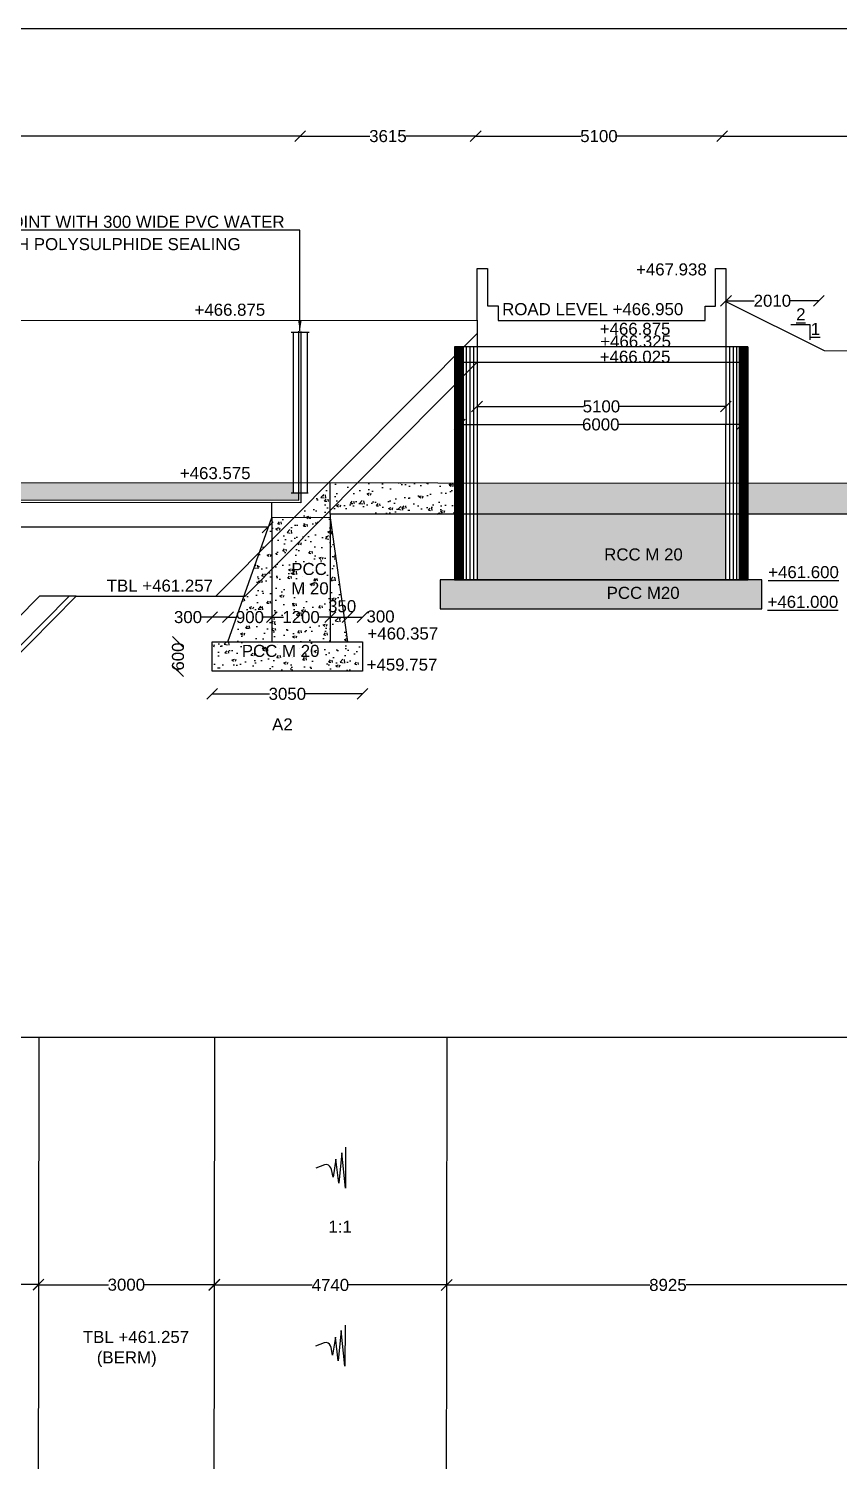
# Model space of a CAD drawing. Header units: feet. Extents: x 5124 to 2925857, y 2311 to 44697474.
# Drawn here: x 2870485 to 2887298, y 44667759 to 44697474 of the extents above; entities that cross this region are included whole.
import ezdxf

# ---------------------------------------------------------------- set-up
doc = ezdxf.new("R2010")
doc.units = ezdxf.units.FT
doc.header["$MEASUREMENT"] = 0
doc.layers.add('DRAWING', color=2, linetype='Continuous')
doc.layers.add('TEXT', color=7, linetype='Continuous')
doc.styles.get("Standard").update_dxf_attribs({"font": 'arial.ttf', "height": 250})
doc.dimstyles.get("Standard").update_dxf_attribs({"dimtxt": 250, "dimasz": 225, "dimexe": 0.18, "dimexo": 0.0625, "dimgap": 0.09, "dimtad": 0, "dimdec": 0, "dimzin": 0, "dimdsep": 46, "dimtxsty": 'Standard', "dimblk": 'OBLIQUE', "dimcen": 0.09, "dimse1": 1, "dimse2": 1, "dimadec": 0, "dimazin": 0, "dimtfac": 1, "dimtdec": 0, "dimtofl": 0, "dimtmove": 0, "dimatfit": 3, "dimfxl": 1, "dimtolj": 1, "dimtzin": 0, "dimarcsym": 0})
pattern_1 = [(50, (0, 0), (537.945137, -47.0641012), [56.25, -618.75]), (355, (0, 0), (-104.0635, 564.1441), [45, -495]), (100.4514, (44.83, -3.9), (433.882036, 517.0796565), [47.8051425, -525.856584]), (46.1842, (0, 150), (800.430786, -124.139261), [84.375, -928.125]), (96.6356, (66.7, 139.66), (700.997029, 730.588403), [71.707716, -788.78475]), (351.1842, (0, 150), (700.996459, 730.58895), [67.5, -742.5]), (21, (75, 112.5), (447.680289, -301.964168), [56.25, -618.75]), (326, (75, 112.5), (182.486499, 543.862534), [45, -495]), (71.4514, (112.3, 87.34), (630.1669714, 241.8978725), [47.8051425, -525.856584]), (37.5, (0, 0), (9.1198915, 249.6703904), [0, -489, 0, -502.5, 0, -496.875]), (7.5, (0, 0), (197.3021531, 295.8087839), [0, -286.5, 0, -477.75, 0, -189.375]), (327.5, (-167.25, 0), (400.3668271, -16.9161538), [0, -187.5, 0, -585, 0, -776.25]), (317.5, (-242.25, 0), (437.389627, 75.0787367), [0, -243.75, 0, -388.5, 0, -551.25])]

# ---------------------------------------------------------------- blocks, each defined once
blk = doc.blocks.new('_Oblique')
at = {"color": 0, "linetype": 'ByBlock', "lineweight": -2}
blk.add_line((-0.5, -0.5), (0.5, 0.5), dxfattribs=at)
blk = doc.blocks.new('*D13')
at = {"layer": 'Defpoints', "color": 0, "transparency": 16777216}
for p in [(2879785, 44689645), (2884943, 44689639), (2884943, 44689639)]:
    blk.add_point(p, dxfattribs=at)
at = {"layer": 'TEXT', "color": 0, "lineweight": -2, "transparency": 16777216}
for p, q in [((2879785, 44689639), (2881991, 44689639)), ((2884943, 44689639), (2882737, 44689639))]:
    blk.add_line(p, q, dxfattribs=at)
at = {"layer": 'TEXT', "color": 0, "lineweight": -2, "transparency": 16777216, "xscale": 225, "yscale": 225, "zscale": 225, "rotation": 180}
blk.add_blockref('_Oblique', (2879785, 44689639), dxfattribs=at)
at = {"layer": 'TEXT', "color": 0, "lineweight": -2, "transparency": 16777216, "xscale": 225, "yscale": 225, "zscale": 225}
blk.add_blockref('_Oblique', (2884943, 44689639), dxfattribs=at)
at = {"layer": 'TEXT', "color": 0, "transparency": 16777216, "insert": (2882364, 44689639), "char_height": 250, "attachment_point": 5}
blk.add_mtext('\\A1;5100', dxfattribs=at)
blk = doc.blocks.new('*D14')
at = {"layer": 'Defpoints', "color": 0, "transparency": 16777216}
for p in [(2879425, 44689265), (2879425, 44689265), (2885276, 44689189)]:
    blk.add_point(p, dxfattribs=at)
at = {"layer": 'TEXT', "color": 0, "lineweight": -2, "transparency": 16777216}
for p, q in [((2879425, 44689265), (2881977, 44689265)), ((2885276, 44689265), (2882724, 44689265))]:
    blk.add_line(p, q, dxfattribs=at)
at = {"layer": 'TEXT', "color": 0, "lineweight": -2, "transparency": 16777216, "xscale": 225, "yscale": 225, "zscale": 225, "rotation": 180}
blk.add_blockref('_Oblique', (2879425, 44689265), dxfattribs=at)
at = {"layer": 'TEXT', "color": 0, "lineweight": -2, "transparency": 16777216, "xscale": 225, "yscale": 225, "zscale": 225}
blk.add_blockref('_Oblique', (2885276, 44689265), dxfattribs=at)
at = {"layer": 'TEXT', "color": 0, "transparency": 16777216, "insert": (2882350, 44689265), "char_height": 250, "attachment_point": 5}
blk.add_mtext('\\A1;6000', dxfattribs=at)
blk = doc.blocks.new('*D17')
at = {"layer": 'Defpoints', "color": 0, "transparency": 16777216}
for p in [(2874291, 44684147), (2877409, 44684147), (2877409, 44683677)]:
    blk.add_point(p, dxfattribs=at)
at = {"layer": 'TEXT', "color": 0, "lineweight": -2, "transparency": 16777216}
for p, q in [((2874291, 44683677), (2875477, 44683677)), ((2877409, 44683677), (2876223, 44683677))]:
    blk.add_line(p, q, dxfattribs=at)
at = {"layer": 'TEXT', "color": 0, "lineweight": -2, "transparency": 16777216, "xscale": 225, "yscale": 225, "zscale": 225, "rotation": 180}
blk.add_blockref('_Oblique', (2874291, 44683677), dxfattribs=at)
at = {"layer": 'TEXT', "color": 0, "lineweight": -2, "transparency": 16777216, "xscale": 225, "yscale": 225, "zscale": 225}
blk.add_blockref('_Oblique', (2877409, 44683677), dxfattribs=at)
at = {"layer": 'TEXT', "color": 0, "transparency": 16777216, "insert": (2875850, 44683677), "char_height": 250, "attachment_point": 5}
blk.add_mtext('\\A1;3050', dxfattribs=at)
blk = doc.blocks.new('*D18')
at = {"layer": 'Defpoints', "color": 0, "transparency": 16777216}
for p in [(2874291, 44684755), (2873583, 44684147), (2874291, 44684147)]:
    blk.add_point(p, dxfattribs=at)
at = {"layer": 'TEXT', "color": 0, "lineweight": -2, "transparency": 16777216}
for p, q in [((2873583, 44684755), (2873583, 44684728)), ((2873583, 44684147), (2873583, 44684175))]:
    blk.add_line(p, q, dxfattribs=at)
at = {"layer": 'TEXT', "color": 0, "lineweight": -2, "transparency": 16777216, "xscale": 225, "yscale": 225, "zscale": 225}
for p, rotation in [((2873583, 44684755), 90), ((2873583, 44684147), 270)]:
    blk.add_blockref('_Oblique', p, dxfattribs=dict(at, rotation=rotation))
at = {"layer": 'TEXT', "color": 0, "transparency": 16777216, "insert": (2873583, 44684451), "char_height": 250, "attachment_point": 5, "rotation": 90}
blk.add_mtext('\\A1;600', dxfattribs=at)
blk = doc.blocks.new('*D27')
at = {"layer": 'Defpoints', "color": 0, "transparency": 16777216}
for p in [(2859046, 44687074), (2875441, 44687133), (2875441, 44687086)]:
    blk.add_point(p, dxfattribs=at)
at = {"layer": 'TEXT', "color": 0, "lineweight": -2, "transparency": 16777216}
for p, q in [((2859046, 44687133), (2866785, 44687133)), ((2875441, 44687133), (2867702, 44687133))]:
    blk.add_line(p, q, dxfattribs=at)
at = {"layer": 'TEXT', "color": 0, "lineweight": -2, "transparency": 16777216, "xscale": 225, "yscale": 225, "zscale": 225, "rotation": 180}
blk.add_blockref('_Oblique', (2859046, 44687133), dxfattribs=at)
at = {"layer": 'TEXT', "color": 0, "lineweight": -2, "transparency": 16777216, "xscale": 225, "yscale": 225, "zscale": 225}
blk.add_blockref('_Oblique', (2875441, 44687133), dxfattribs=at)
at = {"layer": 'TEXT', "color": 0, "transparency": 16777216, "insert": (2867244, 44687133), "char_height": 250, "attachment_point": 5}
blk.add_mtext('\\A1;16250', dxfattribs=at)
blk = doc.blocks.new('*D144')
at = {"layer": 'Defpoints', "color": 0, "transparency": 16777216}
for p in [(2866032, 44671426), (2870689, 44671426), (2870689, 44671422)]:
    blk.add_point(p, dxfattribs=at)
at = {"layer": 'TEXT', "color": 0, "lineweight": -2, "transparency": 16777216}
for p, q in [((2866032, 44671426), (2867982, 44671426)), ((2870689, 44671426), (2868738, 44671426))]:
    blk.add_line(p, q, dxfattribs=at)
at = {"layer": 'TEXT', "color": 0, "lineweight": -2, "transparency": 16777216, "xscale": 225, "yscale": 225, "zscale": 225, "rotation": 180}
blk.add_blockref('_Oblique', (2866032, 44671426), dxfattribs=at)
at = {"layer": 'TEXT', "color": 0, "lineweight": -2, "transparency": 16777216, "xscale": 225, "yscale": 225, "zscale": 225}
blk.add_blockref('_Oblique', (2870689, 44671426), dxfattribs=at)
at = {"layer": 'TEXT', "color": 0, "transparency": 16777216, "insert": (2868360, 44671426), "char_height": 250, "attachment_point": 5}
blk.add_mtext('\\A1;4600', dxfattribs=at)
blk = doc.blocks.new('*D145')
at = {"layer": 'Defpoints', "color": 0, "transparency": 16777216}
for p in [(2870689, 44671422), (2874334, 44671422), (2874334, 44671417)]:
    blk.add_point(p, dxfattribs=at)
at = {"layer": 'TEXT', "color": 0, "lineweight": -2, "transparency": 16777216}
for p, q in [((2870689, 44671422), (2872138, 44671422)), ((2874334, 44671422), (2872884, 44671422))]:
    blk.add_line(p, q, dxfattribs=at)
at = {"layer": 'TEXT', "color": 0, "lineweight": -2, "transparency": 16777216, "xscale": 225, "yscale": 225, "zscale": 225, "rotation": 180}
blk.add_blockref('_Oblique', (2870689, 44671422), dxfattribs=at)
at = {"layer": 'TEXT', "color": 0, "lineweight": -2, "transparency": 16777216, "xscale": 225, "yscale": 225, "zscale": 225}
blk.add_blockref('_Oblique', (2874334, 44671422), dxfattribs=at)
at = {"layer": 'TEXT', "color": 0, "transparency": 16777216, "insert": (2872511, 44671422), "char_height": 250, "attachment_point": 5}
blk.add_mtext('\\A1;3000', dxfattribs=at)
blk = doc.blocks.new('*D146')
at = {"layer": 'Defpoints', "color": 0, "transparency": 16777216}
for p in [(2874334, 44671417), (2879153, 44671417), (2879153, 44671412)]:
    blk.add_point(p, dxfattribs=at)
at = {"layer": 'TEXT', "color": 0, "lineweight": -2, "transparency": 16777216}
for p, q in [((2874334, 44671417), (2876365, 44671417)), ((2879153, 44671417), (2877121, 44671417))]:
    blk.add_line(p, q, dxfattribs=at)
at = {"layer": 'TEXT', "color": 0, "lineweight": -2, "transparency": 16777216, "xscale": 225, "yscale": 225, "zscale": 225, "rotation": 180}
blk.add_blockref('_Oblique', (2874334, 44671417), dxfattribs=at)
at = {"layer": 'TEXT', "color": 0, "lineweight": -2, "transparency": 16777216, "xscale": 225, "yscale": 225, "zscale": 225}
blk.add_blockref('_Oblique', (2879153, 44671417), dxfattribs=at)
at = {"layer": 'TEXT', "color": 0, "transparency": 16777216, "insert": (2876743, 44671417), "char_height": 250, "attachment_point": 5}
blk.add_mtext('\\A1;4740', dxfattribs=at)
blk = doc.blocks.new('*D147')
at = {"layer": 'Defpoints', "color": 0, "transparency": 16777216}
for p in [(2879153, 44671410), (2888334, 44671493), (2888334, 44671417)]:
    blk.add_point(p, dxfattribs=at)
at = {"layer": 'TEXT', "color": 0, "lineweight": -2, "transparency": 16777216}
for p, q in [((2879153, 44671417), (2883369, 44671417)), ((2888334, 44671417), (2884118, 44671417))]:
    blk.add_line(p, q, dxfattribs=at)
at = {"layer": 'TEXT', "color": 0, "lineweight": -2, "transparency": 16777216, "xscale": 225, "yscale": 225, "zscale": 225, "rotation": 180}
blk.add_blockref('_Oblique', (2879153, 44671417), dxfattribs=at)
at = {"layer": 'TEXT', "color": 0, "lineweight": -2, "transparency": 16777216, "xscale": 225, "yscale": 225, "zscale": 225}
blk.add_blockref('_Oblique', (2888334, 44671417), dxfattribs=at)
at = {"layer": 'TEXT', "color": 0, "transparency": 16777216, "insert": (2883743, 44671417), "char_height": 250, "attachment_point": 5}
blk.add_mtext('\\A1;8925', dxfattribs=at)
blk = doc.blocks.new('*D162')
at = {"layer": 'Defpoints', "color": 0, "transparency": 16777216}
for p in [(2858460, 44695245), (2876115, 44695245), (2876115, 44695245)]:
    blk.add_point(p, dxfattribs=at)
at = {"layer": 'TEXT', "color": 0, "lineweight": -2, "transparency": 16777216}
for p, q in [((2858460, 44695245), (2866828, 44695245)), ((2876115, 44695245), (2867747, 44695245))]:
    blk.add_line(p, q, dxfattribs=at)
at = {"layer": 'TEXT', "color": 0, "lineweight": -2, "transparency": 16777216, "xscale": 225, "yscale": 225, "zscale": 225, "rotation": 180}
blk.add_blockref('_Oblique', (2858460, 44695245), dxfattribs=at)
at = {"layer": 'TEXT', "color": 0, "lineweight": -2, "transparency": 16777216, "xscale": 225, "yscale": 225, "zscale": 225}
blk.add_blockref('_Oblique', (2876115, 44695245), dxfattribs=at)
at = {"layer": 'TEXT', "color": 0, "transparency": 16777216, "insert": (2867287, 44695245), "char_height": 250, "attachment_point": 5}
blk.add_mtext('\\A1;17425', dxfattribs=at)
blk = doc.blocks.new('*D163')
at = {"layer": 'Defpoints', "color": 0, "transparency": 16777216}
for p in [(2876115, 44695245), (2879756, 44695245), (2879756, 44695245)]:
    blk.add_point(p, dxfattribs=at)
at = {"layer": 'TEXT', "color": 0, "lineweight": -2, "transparency": 16777216}
for p, q in [((2876115, 44695245), (2877561, 44695245)), ((2879756, 44695245), (2878310, 44695245))]:
    blk.add_line(p, q, dxfattribs=at)
at = {"layer": 'TEXT', "color": 0, "lineweight": -2, "transparency": 16777216, "xscale": 225, "yscale": 225, "zscale": 225, "rotation": 180}
blk.add_blockref('_Oblique', (2876115, 44695245), dxfattribs=at)
at = {"layer": 'TEXT', "color": 0, "lineweight": -2, "transparency": 16777216, "xscale": 225, "yscale": 225, "zscale": 225}
blk.add_blockref('_Oblique', (2879756, 44695245), dxfattribs=at)
at = {"layer": 'TEXT', "color": 0, "transparency": 16777216, "insert": (2877936, 44695245), "char_height": 250, "attachment_point": 5}
blk.add_mtext('\\A1;3615', dxfattribs=at)
blk = doc.blocks.new('*D164')
at = {"layer": 'Defpoints', "color": 0, "transparency": 16777216}
for p in [(2879756, 44695245), (2884868, 44695245), (2884868, 44695245)]:
    blk.add_point(p, dxfattribs=at)
at = {"layer": 'TEXT', "color": 0, "lineweight": -2, "transparency": 16777216}
for p, q in [((2879756, 44695245), (2881939, 44695245)), ((2884868, 44695245), (2882685, 44695245))]:
    blk.add_line(p, q, dxfattribs=at)
at = {"layer": 'TEXT', "color": 0, "lineweight": -2, "transparency": 16777216, "xscale": 225, "yscale": 225, "zscale": 225, "rotation": 180}
blk.add_blockref('_Oblique', (2879756, 44695245), dxfattribs=at)
at = {"layer": 'TEXT', "color": 0, "lineweight": -2, "transparency": 16777216, "xscale": 225, "yscale": 225, "zscale": 225}
blk.add_blockref('_Oblique', (2884868, 44695245), dxfattribs=at)
at = {"layer": 'TEXT', "color": 0, "transparency": 16777216, "insert": (2882312, 44695245), "char_height": 250, "attachment_point": 5}
blk.add_mtext('\\A1;5100', dxfattribs=at)
blk = doc.blocks.new('*D165')
at = {"layer": 'Defpoints', "color": 0, "transparency": 16777216}
for p in [(2884868, 44695245), (2894576, 44695245), (2894576, 44695245)]:
    blk.add_point(p, dxfattribs=at)
at = {"layer": 'TEXT', "color": 0, "lineweight": -2, "transparency": 16777216}
for p, q in [((2884868, 44695245), (2889349, 44695245)), ((2894576, 44695245), (2890095, 44695245))]:
    blk.add_line(p, q, dxfattribs=at)
at = {"layer": 'TEXT', "color": 0, "lineweight": -2, "transparency": 16777216, "xscale": 225, "yscale": 225, "zscale": 225, "rotation": 180}
blk.add_blockref('_Oblique', (2884868, 44695245), dxfattribs=at)
at = {"layer": 'TEXT', "color": 0, "lineweight": -2, "transparency": 16777216, "xscale": 225, "yscale": 225, "zscale": 225}
blk.add_blockref('_Oblique', (2894576, 44695245), dxfattribs=at)
at = {"layer": 'TEXT', "color": 0, "transparency": 16777216, "insert": (2889722, 44695245), "char_height": 250, "attachment_point": 5}
blk.add_mtext('\\A1;9510', dxfattribs=at)
blk = doc.blocks.new('*D167')
at = {"layer": 'Defpoints', "color": 0, "transparency": 16777216}
for p in [(2884946, 44691894), (2886873, 44691894), (2886873, 44691830)]:
    blk.add_point(p, dxfattribs=at)
at = {"layer": 'TEXT', "color": 0, "lineweight": -2, "transparency": 16777216}
for p, q in [((2884946, 44691830), (2885534, 44691830)), ((2886873, 44691830), (2886284, 44691830))]:
    blk.add_line(p, q, dxfattribs=at)
at = {"layer": 'TEXT', "color": 0, "lineweight": -2, "transparency": 16777216, "xscale": 225, "yscale": 225, "zscale": 225, "rotation": 180}
blk.add_blockref('_Oblique', (2884946, 44691830), dxfattribs=at)
at = {"layer": 'TEXT', "color": 0, "lineweight": -2, "transparency": 16777216, "xscale": 225, "yscale": 225, "zscale": 225}
blk.add_blockref('_Oblique', (2886873, 44691830), dxfattribs=at)
at = {"layer": 'TEXT', "color": 0, "transparency": 16777216, "insert": (2885909, 44691830), "char_height": 250, "attachment_point": 5}
blk.add_mtext('\\A1;2010', dxfattribs=at)
blk = doc.blocks.new('*D187')
at = {"layer": 'Defpoints', "color": 0, "transparency": 16777216}
for p in [(2874618, 44685269), (2874291, 44684755), (2874618, 44684755)]:
    blk.add_point(p, dxfattribs=at)
at = {"layer": 'TEXT', "color": 0, "lineweight": -2, "transparency": 16777216}
for p, q in [((2874291, 44685269), (2874066, 44685269)), ((2874618, 44685269), (2874291, 44685269))]:
    blk.add_line(p, q, dxfattribs=at)
at = {"layer": 'TEXT', "color": 0, "lineweight": -2, "transparency": 16777216, "xscale": 225, "yscale": 225, "zscale": 225, "rotation": 180}
blk.add_blockref('_Oblique', (2874291, 44685269), dxfattribs=at)
at = {"layer": 'TEXT', "color": 0, "lineweight": -2, "transparency": 16777216, "xscale": 225, "yscale": 225, "zscale": 225}
blk.add_blockref('_Oblique', (2874618, 44685269), dxfattribs=at)
at = {"layer": 'TEXT', "color": 0, "transparency": 16777216, "insert": (2873790, 44685269), "char_height": 250, "attachment_point": 5}
blk.add_mtext('\\A1;300', dxfattribs=at)
blk = doc.blocks.new('*D188')
at = {"layer": 'Defpoints', "color": 0, "transparency": 16777216}
for p in [(2875528, 44685269), (2874618, 44684755), (2875528, 44684755)]:
    blk.add_point(p, dxfattribs=at)
at = {"layer": 'TEXT', "color": 0, "lineweight": -2, "transparency": 16777216}
for p, q in [((2874618, 44685269), (2874797, 44685269)), ((2875528, 44685269), (2875349, 44685269))]:
    blk.add_line(p, q, dxfattribs=at)
at = {"layer": 'TEXT', "color": 0, "lineweight": -2, "transparency": 16777216, "xscale": 225, "yscale": 225, "zscale": 225, "rotation": 180}
blk.add_blockref('_Oblique', (2874618, 44685269), dxfattribs=at)
at = {"layer": 'TEXT', "color": 0, "lineweight": -2, "transparency": 16777216, "xscale": 225, "yscale": 225, "zscale": 225}
blk.add_blockref('_Oblique', (2875528, 44685269), dxfattribs=at)
at = {"layer": 'TEXT', "color": 0, "transparency": 16777216, "insert": (2875073, 44685269), "char_height": 250, "attachment_point": 5}
blk.add_mtext('\\A1;900', dxfattribs=at)
blk = doc.blocks.new('*D189')
at = {"layer": 'Defpoints', "color": 0, "transparency": 16777216}
for p in [(2876740, 44685269), (2875528, 44684755), (2876740, 44684756)]:
    blk.add_point(p, dxfattribs=at)
at = {"layer": 'TEXT', "color": 0, "lineweight": -2, "transparency": 16777216}
for p, q in [((2875528, 44685269), (2875773, 44685269)), ((2876740, 44685269), (2876495, 44685269))]:
    blk.add_line(p, q, dxfattribs=at)
at = {"layer": 'TEXT', "color": 0, "lineweight": -2, "transparency": 16777216, "xscale": 225, "yscale": 225, "zscale": 225, "rotation": 180}
blk.add_blockref('_Oblique', (2875528, 44685269), dxfattribs=at)
at = {"layer": 'TEXT', "color": 0, "lineweight": -2, "transparency": 16777216, "xscale": 225, "yscale": 225, "zscale": 225}
blk.add_blockref('_Oblique', (2876740, 44685269), dxfattribs=at)
at = {"layer": 'TEXT', "color": 0, "transparency": 16777216, "insert": (2876134, 44685269), "char_height": 250, "attachment_point": 5}
blk.add_mtext('\\A1;1200', dxfattribs=at)
blk = doc.blocks.new('*D190')
at = {"layer": 'Defpoints', "color": 0, "transparency": 16777216}
for p in [(2877099, 44685269), (2876740, 44684756), (2877099, 44684756)]:
    blk.add_point(p, dxfattribs=at)
at = {"layer": 'TEXT', "color": 0, "lineweight": -2, "transparency": 16777216}
blk.add_line((2876740, 44685269), (2877099, 44685269), dxfattribs=at)
at = {"layer": 'TEXT', "color": 0, "lineweight": -2, "transparency": 16777216, "xscale": 225, "yscale": 225, "zscale": 225, "rotation": 180}
blk.add_blockref('_Oblique', (2876740, 44685269), dxfattribs=at)
at = {"layer": 'TEXT', "color": 0, "lineweight": -2, "transparency": 16777216, "xscale": 225, "yscale": 225, "zscale": 225}
blk.add_blockref('_Oblique', (2877099, 44685269), dxfattribs=at)
at = {"layer": 'TEXT', "color": 0, "transparency": 16777216, "insert": (2876987, 44685494), "char_height": 250, "attachment_point": 5}
blk.add_mtext('\\A1;350', dxfattribs=at)
blk = doc.blocks.new('*D191')
at = {"layer": 'Defpoints', "color": 0, "transparency": 16777216}
for p in [(2877409, 44685269), (2877099, 44684756), (2877409, 44684756)]:
    blk.add_point(p, dxfattribs=at)
at = {"layer": 'TEXT', "color": 0, "lineweight": -2, "transparency": 16777216}
blk.add_line((2877099, 44685269), (2877409, 44685269), dxfattribs=at)
at = {"layer": 'TEXT', "color": 0, "lineweight": -2, "transparency": 16777216, "xscale": 225, "yscale": 225, "zscale": 225, "rotation": 180}
blk.add_blockref('_Oblique', (2877099, 44685269), dxfattribs=at)
at = {"layer": 'TEXT', "color": 0, "lineweight": -2, "transparency": 16777216, "xscale": 225, "yscale": 225, "zscale": 225}
blk.add_blockref('_Oblique', (2877409, 44685269), dxfattribs=at)
at = {"layer": 'TEXT', "color": 0, "transparency": 16777216, "insert": (2877783, 44685282), "char_height": 250, "attachment_point": 5}
blk.add_mtext('\\A1;300', dxfattribs=at)

msp = doc.modelspace()

# ---------------------------------------------------------------- hatches: boundary and pattern name
at = {"layer": 'DRAWING'}
h = msp.add_hatch(dxfattribs=at)
h.set_pattern_fill('AR-CONC', color=0, scale=75, style=0)
h.set_pattern_definition(pattern_1)
h.paths.add_polyline_path([(2876091.1, 44687844.7), (2875967.5, 44687844.7), (2875967.5, 44688046.8), (2840813.8, 44688057.8), (2840813.8, 44687725.3), (2876091.1, 44687693)])
h = msp.add_hatch(dxfattribs=at)
h.set_pattern_fill('AR-CONC', color=0, scale=75, style=0)
h.set_pattern_definition(pattern_1)
h.paths.add_polyline_path([(2879314.3, 44688045.8), (2877298.6, 44688046.4), (2876739.5, 44687482.2), (2876739.5, 44687401.7), (2879314.3, 44687401.7)])
h.paths.add_polyline_path([(2877298.6, 44688046.4), (2876739.7, 44688046.6), (2876739.5, 44687482.2)])
h.paths.add_polyline_path([(2876739.7, 44688046.6), (2876694.6, 44688046.6), (2875982.9, 44687331.1), (2876587.1, 44687328.4), (2876739.5, 44687482.2)])
h.paths.add_polyline_path([(2876587.1, 44687328.4), (2875982.9, 44687331.1), (2875528.2, 44686874), (2875528.2, 44686260)])
h.paths.add_polyline_path([(2875982.9, 44687331.1), (2875528.2, 44687333.1), (2875528.2, 44686874)])
h.paths.add_polyline_path([(2875528.2, 44687333.1), (2875277, 44686621.4), (2875528.2, 44686874)])
h.paths.add_polyline_path([(2875528.2, 44686874), (2875277, 44686621.4), (2874953.5, 44685705.2), (2874978.4, 44685705.2), (2875528.2, 44686260)])
h.paths.add_polyline_path([(2875528.2, 44686260), (2874978.4, 44685705.2), (2874953.5, 44685705.2), (2874618.3, 44684755.4), (2875528.3, 44684755.5)])
h.paths.add_polyline_path([(2876739.7, 44687327.8), (2876587.1, 44687328.4), (2875528.2, 44686260), (2875528.3, 44684755.5), (2876739.8, 44684755.5)])
h.paths.add_polyline_path([(2876739.7, 44687327.8), (2876739.8, 44684755.5), (2877099.2, 44684755.5)])
h.paths.add_polyline_path([(2877408.7, 44684755.5), (2877099.2, 44684755.5), (2874618.3, 44684755.4), (2874291.3, 44684755.4), (2874291.3, 44684147.3), (2877408.7, 44684147.3)])
h = msp.add_hatch(dxfattribs=at)
h.set_pattern_fill('AR-CONC', color=0, scale=75, style=0)
h.set_pattern_definition(pattern_1)
h.paths.add_polyline_path([(2894876.5, 44688040.9), (2892657.8, 44688041.6), (2892657.6, 44687401.7), (2894876.5, 44687401.7)])
h.paths.add_polyline_path([(2892657.8, 44688041.6), (2885402.1, 44688043.9), (2885402.1, 44687401.7), (2892657.6, 44687401.7)])
h.paths.add_polyline_path([(2885693.5, 44686041.7), (2879020.5, 44686041.7), (2879020.5, 44685439.6), (2885693.5, 44685439.6)])
h.paths.add_polyline_path([(2884940.4, 44687401.7), (2879784.6, 44687401.7), (2879784.6, 44686041.7), (2884938.7, 44686041.7)])
h.paths.add_polyline_path([(2884941.2, 44688044), (2879784.6, 44688045.6), (2879784.6, 44687401.7), (2884940.4, 44687401.7)])

# ---------------------------------------------------------------- linework, layer by layer
at = {"layer": 'DRAWING', "color": 0}
for points in [[(2810208.4, 44697474.4), (2925812.5, 44697474.4), (2925812.5, 44609612.5), (2810208.4, 44609612.5)], [(2885402.1, 44690877.3), (2879314.3, 44690877.3), (2879314.3, 44686041.7), (2885402.1, 44686041.7)], [(2885693.5, 44686041.7), (2879020.5, 44686041.7), (2879020.5, 44685439.6), (2885693.5, 44685439.6)]]:
    msp.add_lwpolyline(points, close=True, dxfattribs=at)
for points in [[(2837288.4, 44691411.9), (2879784.6, 44691428.6), (2879784.6, 44692496.9), (2880003.6, 44692496.9), (2880003.6, 44691725.1), (2880223.2, 44691725.1), (2880223.2, 44691421.4), (2884512.3, 44691421.4), (2884512.3, 44691719.5), (2884730.7, 44691719.5), (2884730.7, 44692501.8), (2884946.7, 44692501.8), (2884938.7, 44686041.7)], [(2884945.8, 44691818), (2886985.7, 44690800.5), (2904243.3, 44690788.9)], [(2840813.8, 44691190.9), (2840813.8, 44687725.3), (2876091.1, 44687693), (2876091.1, 44691198.4)], [(2876127.1, 44691194.4), (2876127.1, 44687641.5), (2841388.6, 44687671.2)], [(2875928.1, 44691181.7), (2876304.8, 44691181.7)], [(2875967.5, 44691181.7), (2875967.5, 44687844.7)], [(2876268.4, 44687844.7), (2876268.4, 44691181.7)], [(2879784.6, 44691428.6), (2879784.6, 44690877.3)], [(2879784.6, 44691152.9), (2874365.6, 44685705.2)], [(2879316.3, 44690877.3), (2879316.3, 44686041.7)], [(2879319.4, 44690877.3), (2879319.4, 44686041.7)], [(2879323, 44690877.3), (2879323, 44686041.7)], [(2879326.3, 44690877.3), (2879326.3, 44686041.7)], [(2879328.9, 44690877.3), (2879328.9, 44686041.7)], [(2879332.5, 44690877.3), (2879332.5, 44686041.7)], [(2879335.8, 44690877.3), (2879335.8, 44686041.7)], [(2879340.6, 44690877.3), (2879340.6, 44686041.7)], [(2879345.1, 44690877.3), (2879345.1, 44686041.7)], [(2879349.5, 44690877.3), (2879349.5, 44686041.7)], [(2879352.8, 44690877.3), (2879352.8, 44686041.7)], [(2879357.7, 44690877.3), (2879357.7, 44686041.7)], [(2879362.1, 44690877.3), (2879362.1, 44686041.7)], [(2879366.3, 44690877.3), (2879366.3, 44686041.7)], [(2879370.3, 44690877.3), (2879370.3, 44686041.7)], [(2879373.6, 44690877.3), (2879373.6, 44686041.7)], [(2879378.4, 44690877.3), (2879378.4, 44686041.7)], [(2879382.9, 44690877.3), (2879382.9, 44686041.7)], [(2879387.1, 44690877.3), (2879387.1, 44686041.7)], [(2879391.5, 44690877.3), (2879391.5, 44686041.7)], [(2879394.8, 44690877.3), (2879394.8, 44686041.7)], [(2879399.7, 44690877.3), (2879399.7, 44686041.7)], [(2879404.1, 44690877.3), (2879404.1, 44686041.7)], [(2879408.3, 44690877.3), (2879408.3, 44686041.7)], [(2879412.1, 44690877.3), (2879412.1, 44686041.7)], [(2879415.4, 44690877.3), (2879415.4, 44686041.7)], [(2879420.2, 44690877.3), (2879420.2, 44686041.7)], [(2879424.7, 44690877.3), (2879424.7, 44686041.7)], [(2879428.9, 44690877.3), (2879428.9, 44686041.7)], [(2879432.6, 44690877.3), (2879432.6, 44686041.7)], [(2879435.9, 44690877.3), (2879435.9, 44686041.7)], [(2879440.8, 44690877.3), (2879440.8, 44686041.7)], [(2879445.2, 44690877.3), (2879445.2, 44686041.7)], [(2879449.4, 44690877.3), (2879449.4, 44686041.7)], [(2879454.5, 44690877.3), (2879454.5, 44686041.7)], [(2879457.8, 44690877.3), (2879457.8, 44686041.7)], [(2879462.7, 44690877.3), (2879462.7, 44686041.7)], [(2879467.1, 44690877.3), (2879467.1, 44686041.7)], [(2879471.3, 44690877.3), (2879471.3, 44686041.7)], [(2879473.3, 44690877.3), (2879473.3, 44686041.7)], [(2879476.6, 44690877.3), (2879476.6, 44686041.7)], [(2879481.5, 44690877.3), (2879481.5, 44686041.7)], [(2879485.9, 44690877.3), (2879485.9, 44686041.7)], [(2879490.1, 44690877.3), (2879490.1, 44686041.7)], [(2879495, 44690877.3), (2879495, 44686041.7)], [(2879556.4, 44690877.3), (2879556.4, 44686041.7)], [(2879633.8, 44690877.3), (2879633.8, 44686041.7)], [(2879713.2, 44690877.3), (2879713.2, 44686041.7)], [(2879784.6, 44690877.3), (2879784.6, 44686041.7)], [(2885020.3, 44690877.3), (2885020.3, 44686041.7)], [(2885092.8, 44690877.3), (2885092.8, 44686041.7)], [(2885166.6, 44690877.3), (2885166.6, 44686041.7)], [(2885218.8, 44690877.3), (2885218.8, 44686041.7)], [(2885221.9, 44690877.3), (2885221.9, 44686041.7)], [(2885225.4, 44690877.3), (2885225.4, 44686041.7)], [(2885228.8, 44690877.3), (2885228.8, 44686041.7)], [(2885231.4, 44690877.3), (2885231.4, 44686041.7)], [(2885235, 44690877.3), (2885235, 44686041.7)], [(2885238.3, 44690877.3), (2885238.3, 44686041.7)], [(2885243.1, 44690877.3), (2885243.1, 44686041.7)], [(2885247.6, 44690877.3), (2885247.6, 44686041.7)], [(2885252, 44690877.3), (2885252, 44686041.7)], [(2885255.3, 44690877.3), (2885255.3, 44686041.7)], [(2885260.2, 44690877.3), (2885260.2, 44686041.7)], [(2885264.6, 44690877.3), (2885264.6, 44686041.7)], [(2885268.8, 44690877.3), (2885268.8, 44686041.7)], [(2885272.8, 44690877.3), (2885272.8, 44686041.7)], [(2885276.1, 44690877.3), (2885276.1, 44686041.7)], [(2885280.9, 44690877.3), (2885280.9, 44686041.7)], [(2885285.4, 44690877.3), (2885285.4, 44686041.7)], [(2885289.6, 44690877.3), (2885289.6, 44686041.7)], [(2885294, 44690877.3), (2885294, 44686041.7)], [(2885297.3, 44690877.3), (2885297.3, 44686041.7)], [(2885302.2, 44690877.3), (2885302.2, 44686041.7)], [(2885306.6, 44690877.3), (2885306.6, 44686041.7)], [(2885310.8, 44690877.3), (2885310.8, 44686041.7)], [(2885314.5, 44690877.3), (2885314.5, 44686041.7)], [(2885317.9, 44690877.3), (2885317.9, 44686041.7)], [(2885322.7, 44690877.3), (2885322.7, 44686041.7)], [(2885327.1, 44690877.3), (2885327.1, 44686041.7)], [(2885331.3, 44690877.3), (2885331.3, 44686041.7)], [(2885335.1, 44690877.3), (2885335.1, 44686041.7)], [(2885338.4, 44690877.3), (2885338.4, 44686041.7)], [(2885343.3, 44690877.3), (2885343.3, 44686041.7)], [(2885347.7, 44690877.3), (2885347.7, 44686041.7)], [(2885351.9, 44690877.3), (2885351.9, 44686041.7)], [(2885357, 44690877.3), (2885357, 44686041.7)], [(2885360.3, 44690877.3), (2885360.3, 44686041.7)], [(2885365.2, 44690877.3), (2885365.2, 44686041.7)], [(2885369.6, 44690877.3), (2885369.6, 44686041.7)], [(2885373.8, 44690877.3), (2885373.8, 44686041.7)], [(2885375.8, 44690877.3), (2885375.8, 44686041.7)], [(2885379.1, 44690877.3), (2885379.1, 44686041.7)], [(2885384, 44690877.3), (2885384, 44686041.7)], [(2885388.4, 44690877.3), (2885388.4, 44686041.7)], [(2885392.6, 44690877.3), (2885392.6, 44686041.7)], [(2885397.4, 44690877.3), (2885397.4, 44686041.7)], [(2845445.6, 44685701.1), (2850213.1, 44680909.3), (2866696.9, 44680863), (2871467, 44685705.2), (2874978.4, 44685705.2), (2879784.6, 44690554.9)], [(2879314.3, 44690554.9), (2885402.1, 44690554.9)], [(2904056.8, 44688038), (2828798, 44688061.6), (2817310.6, 44688012.9)], [(2894876.5, 44688040.9), (2894876.5, 44687401.7), (2876739.5, 44687401.7), (2876739.7, 44688046.6)], [(2876739.7, 44687401.7), (2876739.7, 44687327.8), (2877099.2, 44684755.5), (2877408.7, 44684755.5), (2877408.7, 44684147.3), (2874291.3, 44684147.3), (2874291.3, 44684755.4), (2874618.3, 44684755.4), (2875528.2, 44687333.1), (2875528.5, 44687642)], [(2875928.6, 44687844.7), (2876283.8, 44687844.7)], [(2876739.7, 44687327.8), (2875528.2, 44687333.1)], [(2875528.2, 44687333.1), (2875528.3, 44684755.5)], [(2876739.7, 44687327.8), (2876739.8, 44684755.5)], [(2871467, 44685705.2), (2870710.5, 44685705.2), (2866050.5, 44680982.5), (2866659.5, 44680982.5), (2871323.1, 44685705.2)], [(2874618.3, 44684755.4), (2877099.2, 44684755.5)], [(2816335.3, 44676554.3), (2855455.9, 44676554.3), (2855516.2, 44676447.4), (2855597.4, 44676718), (2855671.9, 44676554.3), (2894747.6, 44676554.3)], [(2870697.9, 44676554.3), (2870679.1, 44666289.1), (2871288.2, 44663259), (2871285.8, 44659076.9)], [(2874341.2, 44676554.3), (2874326.7, 44666284.3), (2874936.4, 44663259.3), (2874936.4, 44659858.7)], [(2879159.8, 44676554.3), (2879146.1, 44666269.8), (2879740.1, 44663328), (2879712.4, 44644420.7)]]:
    msp.add_lwpolyline(points, dxfattribs=at)
for points in [[(2877057, 44674276.8), (2877055.3, 44673422.8), (2876978.2, 44674160.1), (2876917.2, 44673532.2), (2876858.1, 44674023.7), (2876797.2, 44673654.3), (2876766.6, 44673810.4, 0.2755658), (2876671.6, 44673916.2), (2876621.5, 44673909), (2876443.7, 44673837.3)], [(2877046.4, 44670586.7), (2877044.7, 44669732.7), (2876967.6, 44670469.9), (2876906.6, 44669842.1), (2876847.4, 44670333.5), (2876786.6, 44669964.1), (2876756, 44670120.2, 0.2755658), (2876661, 44670226.1), (2876610.8, 44670218.8), (2876433.1, 44670147.2)]]:
    msp.add_lwpolyline(points, format="xyb", dxfattribs=at)
at = {"layer": 'TEXT', "color": 0}
msp.add_lwpolyline([(2886694.5, 44691020.5), (2886694.5, 44691329.9), (2886293.4, 44691329.9)], dxfattribs=at)

# ---------------------------------------------------------------- texts
for s, p in [('20 MM THICK EXPANSION JOINT WITH 300 WIDE PVC WATER ', (2865490.3, 44693343.9)), ('STOP TOP SEALED WITH POLYSULPHIDE SEALING ', (2866264.7, 44692880.4)), ('+467.938', (2883081.6, 44692356.4)), ('ROAD LEVEL +466.950', (2880304.4, 44691531.5)), ('+466.875', (2873924.5, 44691520)), ('%%U2', (2886402.8, 44691425.2)), ('+466.875', (2882328.4, 44691123.4)), ('%%U1', (2886705.8, 44691122.4)), ('+466.325', (2882339.2, 44690865)), ('+466.025 ', (2882328.4, 44690545.7)), ('+463.575', (2873620.8, 44688131)), ('RCC M 20 ', (2882420.7, 44686444.5)), ('PCC ', (2875931.4, 44686142.8)), ('%%U+461.600', (2885821.8, 44686078.1)), ('TBL +461.257', (2872104.1, 44685796.9)), ('M 20 ', (2875931.4, 44685741.2)), ('PCC M20', (2882471.8, 44685647.7)), ('%%U+461.000', (2885808.1, 44685461.6)), ('+460.357', (2877511.4, 44684804.7)), ('PCC M 20 ', (2874905.5, 44684444.1)), ('+459.757', (2877494.9, 44684159.9)), ('A2', (2875533.7, 44682919.7)), ('1:1', (2876702.2, 44672502.6)), ('TBL +461.257', (2871609.3, 44670214.3)), ('(BERM) ', (2871898.9, 44669789.9))]:
    msp.add_text(s, height=250, dxfattribs=at).set_placement(p)

# ---------------------------------------------------------------- dimensions: what is measured, and where the dimension line sits
for base, p1, p2, text, picture, middle in [((2876115.2, 44695245.1), (2858459.8, 44695245.1), (2876115.2, 44695245.1), '17425', '*D162', (2867287.5, 44695245.1)), ((2879756.1, 44695245.1), (2876115.2, 44695245.1), (2879756.1, 44695245.1), '3615', '*D163', (2877935.6, 44695245.1)), ((2884868.1, 44695245.1), (2879756.1, 44695245.1), (2884868.1, 44695245.1), '5100', '*D164', (2882312.1, 44695245.1)), ((2894575.7, 44695245.1), (2884868.1, 44695245.1), (2894575.7, 44695245.1), '9510', '*D165', (2889721.9, 44695245.1)), ((2886872.8, 44691830.1), (2884945.9, 44691894), (2886872.8, 44691894), '2010', '*D167', (2885909.4, 44691830.1)), ((2884943.1, 44689638.5), (2879784.6, 44689644.9), (2884943.1, 44689638.5), '5100', '*D13', (2882363.9, 44689638.5)), ((2879424.7, 44689264.8), (2885276.1, 44689188.5), (2879424.7, 44689264.8), '6000', '*D14', (2882350.4, 44689264.8)), ((2875441, 44687132.8), (2859046.1, 44687073.7), (2875441, 44687086), '16250', '*D27', (2867243.6, 44687132.8)), ((2877408.7, 44683677), (2874291.3, 44684147.3), (2877408.7, 44684147.3), '3050', '*D17', (2875850, 44683677)), ((2870688.5, 44671426), (2866031.9, 44671426), (2870688.5, 44671421.7), '4600', '*D144', (2868360.2, 44671426)), ((2874333.9, 44671421.7), (2870688.5, 44671421.7), (2874333.9, 44671416.5), '3000', '*D145', (2872511.2, 44671421.7)), ((2879153, 44671416.5), (2874333.9, 44671416.5), (2879153, 44671412), '4740', '*D146', (2876743.4, 44671416.5)), ((2888334, 44671416.5), (2879152.9, 44671410.1), (2888334, 44671492.8), '8925', '*D147', (2883743.5, 44671416.5))]:
    dim = msp.add_linear_dim(base=base, p1=p1, p2=p2, text=text, dimstyle='Standard', dxfattribs=at)
    dim.commit()
    dim.dimension.update_dxf_attribs({"geometry": picture, "text_midpoint": middle})
for base, p1, p2, text, picture, middle in [((2877099.2, 44685268.5), (2876739.8, 44684755.5), (2877099.2, 44684755.5), '350', '*D190', (2876987.2, 44685493.5)), ((2877408.7, 44685268.5), (2877099.2, 44684755.5), (2877408.7, 44684755.5), '300', '*D191', (2877783, 44685281.5))]:
    dim = msp.add_linear_dim(base=base, p1=p1, p2=p2, text=text, dimstyle='Standard', override={"dimtmove": 1}, dxfattribs=at)
    dim.commit()
    dim.dimension.update_dxf_attribs({"geometry": picture, "text_midpoint": middle, "dimtype": 160})
dim = msp.add_linear_dim(base=(2874618.3, 44685268.5), p1=(2874291.3, 44684755.4), p2=(2874618.3, 44684755.4), text='300', dimstyle='Standard', dxfattribs=at)
dim.commit()
dim.dimension.update_dxf_attribs({"geometry": '*D187', "text_midpoint": (2873790.1, 44685268.5), "dimtype": 160})
for base, p1, p2, text, picture, middle in [((2875528.3, 44685268.5), (2874618.3, 44684755.4), (2875528.3, 44684755.5), '900', '*D188', (2875073.3, 44685268.5)), ((2876739.8, 44685268.5), (2875528.3, 44684755.5), (2876739.8, 44684755.5), '1200', '*D189', (2876134, 44685268.5))]:
    dim = msp.add_linear_dim(base=base, p1=p1, p2=p2, text=text, dimstyle='Standard', override={"dimtmove": 1}, dxfattribs=at)
    dim.commit()
    dim.dimension.update_dxf_attribs({"geometry": picture, "text_midpoint": middle})
dim = msp.add_linear_dim(base=(2873582.6, 44684147.3), p1=(2874291.3, 44684755.4), p2=(2874291.3, 44684147.3), angle=90, text='600', dimstyle='Standard', dxfattribs=at)
dim.commit()
dim.dimension.update_dxf_attribs({"geometry": '*D18', "text_midpoint": (2873582.6, 44684451.4)})

# ---------------------------------------------------------------- leaders
msp.add_leader([(2876110, 44691197.8), (2876110, 44693294.1), (2864994.7, 44693294.1)], dimstyle='Standard', override={"dimgap": 0.09, "dimtad": 0}, dxfattribs=at)

doc.saveas('drawing.dxf')
